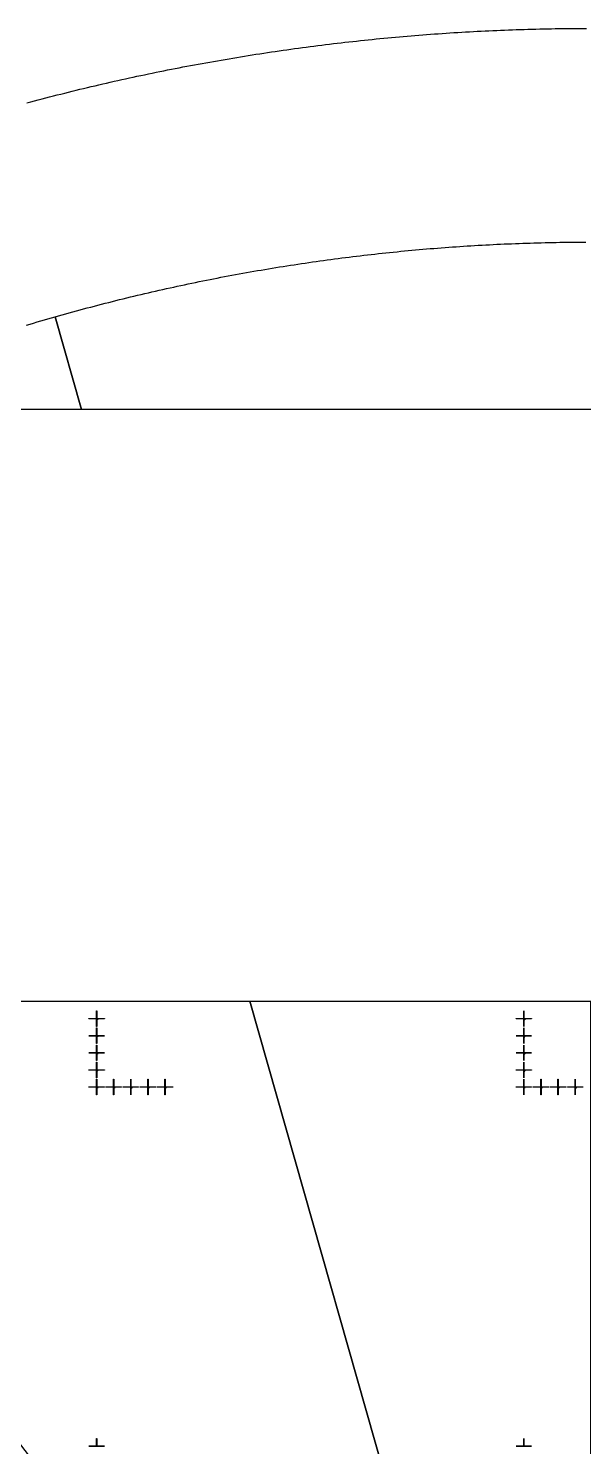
# Model space of a CAD drawing. Extents: x -25400 to 25400, y -24113 to 25400.
# Drawn here: x -6579 to -80, y 8810 to 25400 of the extents above; entities that cross this region are included whole.
import ezdxf

# ---------------------------------------------------------------- set-up
doc = ezdxf.new("R2010")
doc.units = 0
for name, color, linetype in [('L0D0', 2, 'CONTINUOUS'), ('L1D0', 3, 'CONTINUOUS'), ('L3D0', 4, 'CONTINUOUS')]:
    doc.layers.add(name, color=color, linetype=linetype)

msp = doc.modelspace()

# ---------------------------------------------------------------- linework, layer by layer
at = {"layer": 'L0D0'}
for points in [[(-6596.074, 24528.592), (-6551.929, 24540.42), (-6507.762, 24552.17), (-6463.575, 24563.839), (-6419.366, 24575.43), (-6375.137, 24586.94), (-6330.887, 24598.371), (-6286.617, 24609.723), (-6242.326, 24620.994), (-6198.016, 24632.186), (-6153.685, 24643.299), (-6109.334, 24654.331), (-6064.963, 24665.284), (-6020.573, 24676.157), (-5976.163, 24686.949), (-5931.734, 24697.662), (-5887.286, 24708.295), (-5842.819, 24718.849), (-5798.332, 24729.322), (-5753.827, 24739.714), (-5709.304, 24750.027), (-5664.761, 24760.26), (-5620.201, 24770.413), (-5575.622, 24780.485), (-5531.026, 24790.477), (-5486.411, 24800.389), (-5441.778, 24810.221), (-5397.128, 24819.972), (-5352.461, 24829.643), (-5307.776, 24839.233), (-5263.074, 24848.743), (-5218.355, 24858.173), (-5173.619, 24867.522), (-5128.866, 24876.791), (-5084.097, 24885.979), (-5039.311, 24895.087), (-4994.509, 24904.114), (-4949.691, 24913.06), (-4904.857, 24921.926), (-4860.007, 24930.711), (-4815.141, 24939.415), (-4770.259, 24948.039), (-4725.362, 24956.581), (-4680.45, 24965.043), (-4635.523, 24973.424), (-4590.58, 24981.725), (-4545.623, 24989.944), (-4500.651, 24998.083), (-4455.665, 25006.14), (-4410.664, 25014.117), (-4365.648, 25022.013), (-4320.619, 25029.827), (-4275.576, 25037.561), (-4230.519, 25045.213), (-4185.448, 25052.785), (-4140.363, 25060.275), (-4095.265, 25067.684), (-4050.154, 25075.012), (-4005.03, 25082.259), (-3959.893, 25089.425), (-3914.743, 25096.509), (-3869.58, 25103.513), (-3824.405, 25110.435), (-3779.217, 25117.275), (-3734.018, 25124.035), (-3688.806, 25130.713), (-3643.582, 25137.309), (-3598.346, 25143.824), (-3553.099, 25150.258), (-3507.84, 25156.611), (-3462.57, 25162.882), (-3417.289, 25169.071), (-3371.996, 25175.179), (-3326.693, 25181.206), (-3281.379, 25187.151), (-3236.054, 25193.014), (-3190.719, 25198.796), (-3145.373, 25204.496), (-3100.017, 25210.115), (-3054.652, 25215.652), (-3009.276, 25221.107), (-2963.891, 25226.481), (-2918.496, 25231.773), (-2873.091, 25236.984), (-2827.677, 25242.112), (-2782.255, 25247.159), (-2736.823, 25252.125), (-2691.382, 25257.008), (-2645.932, 25261.81), (-2600.474, 25266.53), (-2555.008, 25271.168), (-2509.533, 25275.724), (-2464.05, 25280.199), (-2418.559, 25284.592), (-2373.061, 25288.902), (-2327.554, 25293.131), (-2282.041, 25297.278), (-2236.519, 25301.343), (-2190.991, 25305.327), (-2145.455, 25309.228), (-2099.913, 25313.047), (-2054.363, 25316.785), (-2008.807, 25320.44), (-1963.245, 25324.014), (-1917.676, 25327.505), (-1872.101, 25330.915), (-1826.52, 25334.242), (-1780.933, 25337.488), (-1735.34, 25340.651), (-1689.741, 25343.732), (-1644.137, 25346.732), (-1598.528, 25349.649), (-1552.914, 25352.484), (-1507.294, 25355.237), (-1461.67, 25357.908), (-1416.041, 25360.497), (-1370.407, 25363.004), (-1324.769, 25365.429), (-1279.127, 25367.772), (-1233.48, 25370.032), (-1187.83, 25372.21), (-1142.176, 25374.307), (-1096.518, 25376.321), (-1050.856, 25378.253), (-1005.191, 25380.102), (-959.523, 25381.87), (-913.851, 25383.555), (-868.177, 25385.158), (-822.5, 25386.679), (-776.82, 25388.118), (-731.138, 25389.475), (-685.453, 25390.749), (-639.766, 25391.942), (-594.077, 25393.052), (-548.387, 25394.079), (-502.694, 25395.025), (-457, 25395.888), (-411.304, 25396.67), (-365.607, 25397.369), (-319.909, 25397.985), (-274.209, 25398.52), (-228.509, 25398.972), (-182.808, 25399.342), (-137.107, 25399.63), (-91.405, 25399.836), (-45.702, 25399.959)], [(1940.654, 20943), (-5958.797, 20943), (-6266.882, 22025.807), (-6225.124, 22037.646), (-6183.343, 22049.405), (-6141.54, 22061.085), (-6099.715, 22072.686), (-6057.868, 22084.208), (-6015.999, 22095.65), (-5974.109, 22107.013), (-5932.197, 22118.297), (-5890.263, 22129.501), (-5848.309, 22140.625), (-5806.334, 22151.67), (-5764.337, 22162.636), (-5722.32, 22173.521), (-5680.283, 22184.327), (-5638.225, 22195.054), (-5596.147, 22205.701), (-5554.049, 22216.268), (-5511.93, 22226.755), (-5469.792, 22237.162), (-5427.635, 22247.489), (-5385.458, 22257.737), (-5343.261, 22267.904), (-5301.045, 22277.992), (-5258.811, 22287.999), (-5216.557, 22297.927), (-5174.284, 22307.774), (-5131.993, 22317.541), (-5089.684, 22327.228), (-5047.356, 22336.835), (-5005.011, 22346.361), (-4962.647, 22355.808), (-4920.265, 22365.174), (-4877.866, 22374.459), (-4835.449, 22383.664), (-4793.015, 22392.789), (-4750.563, 22401.834), (-4708.095, 22410.797), (-4665.609, 22419.681), (-4623.107, 22428.484), (-4580.588, 22437.206), (-4538.053, 22445.848), (-4495.502, 22454.409), (-4452.934, 22462.889), (-4410.35, 22471.289), (-4367.751, 22479.608), (-4325.135, 22487.846), (-4282.505, 22496.003), (-4239.859, 22504.08), (-4197.197, 22512.075), (-4154.521, 22519.99), (-4111.829, 22527.824), (-4069.123, 22535.577), (-4026.402, 22543.249), (-3983.667, 22550.84), (-3940.918, 22558.35), (-3898.154, 22565.779), (-3855.376, 22573.127), (-3812.585, 22580.394), (-3769.779, 22587.58), (-3726.961, 22594.684), (-3684.128, 22601.708), (-3641.283, 22608.65), (-3598.425, 22615.511), (-3555.553, 22622.291), (-3512.669, 22628.989), (-3469.772, 22635.607), (-3426.863, 22642.142), (-3383.941, 22648.597), (-3341.007, 22654.97), (-3298.062, 22661.262), (-3255.104, 22667.472), (-3212.135, 22673.601), (-3169.154, 22679.649), (-3126.162, 22685.615), (-3083.158, 22691.499), (-3040.144, 22697.302), (-2997.118, 22703.024), (-2954.082, 22708.664), (-2911.035, 22714.222), (-2867.978, 22719.699), (-2824.91, 22725.094), (-2781.833, 22730.407), (-2738.745, 22735.639), (-2695.647, 22740.789), (-2652.54, 22745.857), (-2609.423, 22750.844), (-2566.297, 22755.749), (-2523.162, 22760.572), (-2480.017, 22765.314), (-2436.864, 22769.974), (-2393.702, 22774.551), (-2350.531, 22779.047), (-2307.352, 22783.462), (-2264.165, 22787.794), (-2220.969, 22792.045), (-2177.765, 22796.213), (-2134.554, 22800.3), (-2091.335, 22804.305), (-2048.108, 22808.228), (-2004.874, 22812.069), (-1961.633, 22815.828), (-1918.385, 22819.505), (-1875.13, 22823.1), (-1831.868, 22826.613), (-1788.6, 22830.044), (-1745.325, 22833.393), (-1702.044, 22836.66), (-1658.757, 22839.845), (-1615.464, 22842.948), (-1572.165, 22845.969), (-1528.86, 22848.908), (-1485.55, 22851.764), (-1442.235, 22854.539), (-1398.914, 22857.232), (-1355.588, 22859.842), (-1312.258, 22862.37), (-1268.923, 22864.817), (-1225.583, 22867.181), (-1182.239, 22869.462), (-1138.89, 22871.662), (-1095.538, 22873.78), (-1052.181, 22875.815), (-1008.821, 22877.768), (-965.457, 22879.639), (-922.09, 22881.428), (-878.719, 22883.135), (-835.346, 22884.759), (-791.969, 22886.301), (-748.589, 22887.761), (-705.207, 22889.139), (-661.822, 22890.435), (-618.435, 22891.648), (-575.045, 22892.779), (-531.654, 22893.828), (-488.26, 22894.794), (-444.865, 22895.679), (-401.468, 22896.481), (-358.07, 22897.2), (-314.671, 22897.838), (-271.27, 22898.393), (-227.868, 22898.866), (-184.466, 22899.257), (-141.063, 22899.566), (-97.659, 22899.792), (-54.255, 22899.936)], [(-6600.127, 21928.254), (-6558.553, 21940.724), (-6516.956, 21953.116), (-6475.334, 21965.428), (-6433.69, 21977.662), (-6392.022, 21989.817), (-6350.332, 22001.893), (-6308.618, 22013.89), (-6266.882, 22025.807), (-5958.797, 20943), (-9262.844, 20943)], [(0, 20943), (-8299.673, 20943)]]:
    msp.add_lwpolyline(points, dxfattribs=at)
for points in [[(0, 0), (-10586.544, 14018.85), (-3988.706, 14018.85)], [(-7983.296, -24112.788), (-7996.667, -24108.366), (-8040.032, -24093.939), (-8083.372, -24079.433), (-8126.685, -24064.85), (-8169.972, -24050.188), (-8213.232, -24035.449), (-8256.466, -24020.632), (-8299.673, -24005.737), (-8299.673, 14018.85), (0, 14018.85), (0, 0), (-4251.735, -24112.788)], [(0, 0), (-3988.706, 14018.85), (1299.037, 14018.85)]]:
    msp.add_lwpolyline(points, close=True, dxfattribs=at)
at = {"layer": 'L1D0'}
for points in [[(-5870.5, 13814.6), (-5870.5, 13817.1), (-5787.5, 13817.1), (-5787.5, 13814.6)], [(-5779.7, 13810.85), (-5779.7, 13815.65), (-5784.5, 13815.65), (-5784.5, 13816.05), (-5779.7, 13816.05), (-5779.7, 13820.85), (-5779.3, 13820.85), (-5779.3, 13816.05), (-5774.5, 13816.05), (-5774.5, 13815.65), (-5779.3, 13815.65), (-5779.3, 13810.85)], [(-5780.75, 13823.85), (-5780.75, 13906.85), (-5778.25, 13906.85), (-5778.25, 13823.85)], [(-5780.75, 13724.85), (-5780.75, 13807.85), (-5778.25, 13807.85), (-5778.25, 13724.85)], [(-5773.5, 13805.294), (-5773.5, 13808.85), (-5769.056, 13808.85), (-5769.056, 13807.961), (-5772.611, 13807.961), (-5772.611, 13806.183), (-5769.944, 13806.183), (-5769.944, 13805.294)], [(-5773.5, 13802.628), (-5773.5, 13803.517), (-5769.944, 13803.517), (-5769.944, 13802.628)], [(-5771.5, 13814.6), (-5771.5, 13817.1), (-5688.5, 13817.1), (-5688.5, 13814.6)], [(-5769.944, 13803.517), (-5769.944, 13805.294), (-5769.056, 13805.294), (-5769.056, 13803.517)], [(-870.5, 13814.6), (-870.5, 13817.1), (-787.5, 13817.1), (-787.5, 13814.6)], [(-779.7, 13810.85), (-779.7, 13815.65), (-784.5, 13815.65), (-784.5, 13816.05), (-779.7, 13816.05), (-779.7, 13820.85), (-779.3, 13820.85), (-779.3, 13816.05), (-774.5, 13816.05), (-774.5, 13815.65), (-779.3, 13815.65), (-779.3, 13810.85)], [(-780.75, 13823.85), (-780.75, 13906.85), (-778.25, 13906.85), (-778.25, 13823.85)], [(-780.75, 13724.85), (-780.75, 13807.85), (-778.25, 13807.85), (-778.25, 13724.85)], [(-773.5, 13805.294), (-773.5, 13808.85), (-769.056, 13808.85), (-769.056, 13807.961), (-772.611, 13807.961), (-772.611, 13806.183), (-769.944, 13806.183), (-769.944, 13805.294)], [(-773.5, 13802.628), (-773.5, 13803.517), (-769.944, 13803.517), (-769.944, 13802.628)], [(-771.5, 13814.6), (-771.5, 13817.1), (-688.5, 13817.1), (-688.5, 13814.6)], [(-769.944, 13803.517), (-769.944, 13805.294), (-769.056, 13805.294), (-769.056, 13803.517)], [(-5870.5, 13614.6), (-5870.5, 13617.1), (-5787.5, 13617.1), (-5787.5, 13614.6)], [(-5779.7, 13610.85), (-5779.7, 13615.65), (-5784.5, 13615.65), (-5784.5, 13616.05), (-5779.7, 13616.05), (-5779.7, 13620.85), (-5779.3, 13620.85), (-5779.3, 13616.05), (-5774.5, 13616.05), (-5774.5, 13615.65), (-5779.3, 13615.65), (-5779.3, 13610.85)], [(-5780.75, 13623.85), (-5780.75, 13706.85), (-5778.25, 13706.85), (-5778.25, 13623.85)], [(-5780.75, 13524.85), (-5780.75, 13607.85), (-5778.25, 13607.85), (-5778.25, 13524.85)], [(-5770.833, 13602.628), (-5770.833, 13604.406), (-5773.5, 13604.406), (-5773.5, 13606.183), (-5772.611, 13606.183), (-5772.611, 13605.294), (-5770.833, 13605.294), (-5770.833, 13607.961), (-5771.722, 13607.961), (-5771.722, 13608.85), (-5769.944, 13608.85), (-5769.944, 13605.294), (-5769.056, 13605.294), (-5769.056, 13604.406), (-5769.944, 13604.406), (-5769.944, 13602.628)], [(-5772.611, 13606.183), (-5772.611, 13607.961), (-5771.722, 13607.961), (-5771.722, 13606.183)], [(-5771.5, 13614.6), (-5771.5, 13617.1), (-5688.5, 13617.1), (-5688.5, 13614.6)], [(-870.5, 13614.6), (-870.5, 13617.1), (-787.5, 13617.1), (-787.5, 13614.6)], [(-779.7, 13610.85), (-779.7, 13615.65), (-784.5, 13615.65), (-784.5, 13616.05), (-779.7, 13616.05), (-779.7, 13620.85), (-779.3, 13620.85), (-779.3, 13616.05), (-774.5, 13616.05), (-774.5, 13615.65), (-779.3, 13615.65), (-779.3, 13610.85)], [(-780.75, 13623.85), (-780.75, 13706.85), (-778.25, 13706.85), (-778.25, 13623.85)], [(-780.75, 13524.85), (-780.75, 13607.85), (-778.25, 13607.85), (-778.25, 13524.85)], [(-770.833, 13602.628), (-770.833, 13604.406), (-773.5, 13604.406), (-773.5, 13606.183), (-772.611, 13606.183), (-772.611, 13605.294), (-770.833, 13605.294), (-770.833, 13607.961), (-771.722, 13607.961), (-771.722, 13608.85), (-769.944, 13608.85), (-769.944, 13605.294), (-769.056, 13605.294), (-769.056, 13604.406), (-769.944, 13604.406), (-769.944, 13602.628)], [(-772.611, 13606.183), (-772.611, 13607.961), (-771.722, 13607.961), (-771.722, 13606.183)], [(-771.5, 13614.6), (-771.5, 13617.1), (-688.5, 13617.1), (-688.5, 13614.6)], [(-5780.75, 13423.85), (-5780.75, 13506.85), (-5778.25, 13506.85), (-5778.25, 13423.85)], [(-780.75, 13423.85), (-780.75, 13506.85), (-778.25, 13506.85), (-778.25, 13423.85)], [(-5870.5, 13414.6), (-5870.5, 13417.1), (-5787.5, 13417.1), (-5787.5, 13414.6)], [(-5779.7, 13410.85), (-5779.7, 13415.65), (-5784.5, 13415.65), (-5784.5, 13416.05), (-5779.7, 13416.05), (-5779.7, 13420.85), (-5779.3, 13420.85), (-5779.3, 13416.05), (-5774.5, 13416.05), (-5774.5, 13415.65), (-5779.3, 13415.65), (-5779.3, 13410.85)], [(-5780.75, 13324.85), (-5780.75, 13407.85), (-5778.25, 13407.85), (-5778.25, 13324.85)], [(-5780.75, 13223.85), (-5780.75, 13306.85), (-5778.25, 13306.85), (-5778.25, 13223.85)], [(-5773.5, 13407.961), (-5773.5, 13408.85), (-5769.944, 13408.85), (-5769.944, 13407.961)], [(-5773.5, 13402.628), (-5773.5, 13403.517), (-5769.944, 13403.517), (-5769.944, 13402.628)], [(-5772.611, 13405.294), (-5772.611, 13406.183), (-5769.944, 13406.183), (-5769.944, 13405.294)], [(-5771.5, 13414.6), (-5771.5, 13417.1), (-5688.5, 13417.1), (-5688.5, 13414.6)], [(-5769.944, 13406.183), (-5769.944, 13407.961), (-5769.056, 13407.961), (-5769.056, 13406.183)], [(-5769.944, 13403.517), (-5769.944, 13405.294), (-5769.056, 13405.294), (-5769.056, 13403.517)], [(-870.5, 13414.6), (-870.5, 13417.1), (-787.5, 13417.1), (-787.5, 13414.6)], [(-779.7, 13410.85), (-779.7, 13415.65), (-784.5, 13415.65), (-784.5, 13416.05), (-779.7, 13416.05), (-779.7, 13420.85), (-779.3, 13420.85), (-779.3, 13416.05), (-774.5, 13416.05), (-774.5, 13415.65), (-779.3, 13415.65), (-779.3, 13410.85)], [(-780.75, 13324.85), (-780.75, 13407.85), (-778.25, 13407.85), (-778.25, 13324.85)], [(-780.75, 13223.85), (-780.75, 13306.85), (-778.25, 13306.85), (-778.25, 13223.85)], [(-773.5, 13407.961), (-773.5, 13408.85), (-769.944, 13408.85), (-769.944, 13407.961)], [(-773.5, 13402.628), (-773.5, 13403.517), (-769.944, 13403.517), (-769.944, 13402.628)], [(-772.611, 13405.294), (-772.611, 13406.183), (-769.944, 13406.183), (-769.944, 13405.294)], [(-771.5, 13414.6), (-771.5, 13417.1), (-688.5, 13417.1), (-688.5, 13414.6)], [(-769.944, 13406.183), (-769.944, 13407.961), (-769.056, 13407.961), (-769.056, 13406.183)], [(-769.944, 13403.517), (-769.944, 13405.294), (-769.056, 13405.294), (-769.056, 13403.517)], [(-5870.5, 13214.6), (-5870.5, 13217.1), (-5787.5, 13217.1), (-5787.5, 13214.6)], [(-5779.7, 13210.85), (-5779.7, 13215.65), (-5784.5, 13215.65), (-5784.5, 13216.05), (-5779.7, 13216.05), (-5779.7, 13220.85), (-5779.3, 13220.85), (-5779.3, 13216.05), (-5774.5, 13216.05), (-5774.5, 13215.65), (-5779.3, 13215.65), (-5779.3, 13210.85)], [(-5780.75, 13124.85), (-5780.75, 13207.85), (-5778.25, 13207.85), (-5778.25, 13124.85)], [(-5780.75, 13023.85), (-5780.75, 13106.85), (-5778.25, 13106.85), (-5778.25, 13023.85)], [(-5773.5, 13207.072), (-5773.5, 13207.961), (-5772.611, 13207.961), (-5772.611, 13207.072)], [(-5773.5, 13202.628), (-5773.5, 13204.406), (-5772.611, 13204.406), (-5772.611, 13203.517), (-5769.056, 13203.517), (-5769.056, 13202.628)], [(-5772.611, 13207.961), (-5772.611, 13208.85), (-5769.944, 13208.85), (-5769.944, 13207.961)], [(-5772.611, 13204.406), (-5772.611, 13205.294), (-5770.833, 13205.294), (-5770.833, 13204.406)], [(-5771.5, 13214.6), (-5771.5, 13217.1), (-5688.5, 13217.1), (-5688.5, 13214.6)], [(-5770.833, 13205.294), (-5770.833, 13206.183), (-5769.944, 13206.183), (-5769.944, 13205.294)], [(-5769.944, 13206.183), (-5769.944, 13207.961), (-5769.056, 13207.961), (-5769.056, 13206.183)], [(-5580.75, 13023.85), (-5580.75, 13106.85), (-5578.25, 13106.85), (-5578.25, 13023.85)], [(-5380.75, 13023.85), (-5380.75, 13106.85), (-5378.25, 13106.85), (-5378.25, 13023.85)], [(-5180.75, 13023.85), (-5180.75, 13106.85), (-5178.25, 13106.85), (-5178.25, 13023.85)], [(-4980.75, 13023.85), (-4980.75, 13106.85), (-4978.25, 13106.85), (-4978.25, 13023.85)], [(-870.5, 13214.6), (-870.5, 13217.1), (-787.5, 13217.1), (-787.5, 13214.6)], [(-779.7, 13210.85), (-779.7, 13215.65), (-784.5, 13215.65), (-784.5, 13216.05), (-779.7, 13216.05), (-779.7, 13220.85), (-779.3, 13220.85), (-779.3, 13216.05), (-774.5, 13216.05), (-774.5, 13215.65), (-779.3, 13215.65), (-779.3, 13210.85)], [(-780.75, 13124.85), (-780.75, 13207.85), (-778.25, 13207.85), (-778.25, 13124.85)], [(-780.75, 13023.85), (-780.75, 13106.85), (-778.25, 13106.85), (-778.25, 13023.85)], [(-773.5, 13207.072), (-773.5, 13207.961), (-772.611, 13207.961), (-772.611, 13207.072)], [(-773.5, 13202.628), (-773.5, 13204.406), (-772.611, 13204.406), (-772.611, 13203.517), (-769.056, 13203.517), (-769.056, 13202.628)], [(-772.611, 13207.961), (-772.611, 13208.85), (-769.944, 13208.85), (-769.944, 13207.961)], [(-772.611, 13204.406), (-772.611, 13205.294), (-770.833, 13205.294), (-770.833, 13204.406)], [(-771.5, 13214.6), (-771.5, 13217.1), (-688.5, 13217.1), (-688.5, 13214.6)], [(-770.833, 13205.294), (-770.833, 13206.183), (-769.944, 13206.183), (-769.944, 13205.294)], [(-769.944, 13206.183), (-769.944, 13207.961), (-769.056, 13207.961), (-769.056, 13206.183)], [(-580.75, 13023.85), (-580.75, 13106.85), (-578.25, 13106.85), (-578.25, 13023.85)], [(-380.75, 13023.85), (-380.75, 13106.85), (-378.25, 13106.85), (-378.25, 13023.85)], [(-180.75, 13023.85), (-180.75, 13106.85), (-178.25, 13106.85), (-178.25, 13023.85)], [(-5870.5, 13014.6), (-5870.5, 13017.1), (-5787.5, 13017.1), (-5787.5, 13014.6)], [(-5779.7, 13010.85), (-5779.7, 13015.65), (-5784.5, 13015.65), (-5784.5, 13016.05), (-5779.7, 13016.05), (-5779.7, 13020.85), (-5779.3, 13020.85), (-5779.3, 13016.05), (-5774.5, 13016.05), (-5774.5, 13015.65), (-5779.3, 13015.65), (-5779.3, 13010.85)], [(-5780.75, 12924.85), (-5780.75, 13007.85), (-5778.25, 13007.85), (-5778.25, 12924.85)], [(-5772.611, 13002.628), (-5772.611, 13003.517), (-5771.722, 13003.517), (-5771.722, 13007.072), (-5772.611, 13007.072), (-5772.611, 13007.961), (-5771.722, 13007.961), (-5771.722, 13008.85), (-5770.833, 13008.85), (-5770.833, 13003.517), (-5769.944, 13003.517), (-5769.944, 13002.628)], [(-5771.5, 13014.6), (-5771.5, 13017.1), (-5688.5, 13017.1), (-5688.5, 13014.6)], [(-5670.5, 13014.6), (-5670.5, 13017.1), (-5587.5, 13017.1), (-5587.5, 13014.6)], [(-5579.7, 13010.85), (-5579.7, 13015.65), (-5584.5, 13015.65), (-5584.5, 13016.05), (-5579.7, 13016.05), (-5579.7, 13020.85), (-5579.3, 13020.85), (-5579.3, 13016.05), (-5574.5, 13016.05), (-5574.5, 13015.65), (-5579.3, 13015.65), (-5579.3, 13010.85)], [(-5580.75, 12924.85), (-5580.75, 13007.85), (-5578.25, 13007.85), (-5578.25, 12924.85)], [(-5573.5, 13007.072), (-5573.5, 13007.961), (-5572.611, 13007.961), (-5572.611, 13007.072)], [(-5573.5, 13002.628), (-5573.5, 13004.406), (-5572.611, 13004.406), (-5572.611, 13003.517), (-5569.056, 13003.517), (-5569.056, 13002.628)], [(-5572.611, 13007.961), (-5572.611, 13008.85), (-5569.944, 13008.85), (-5569.944, 13007.961)], [(-5572.611, 13004.406), (-5572.611, 13005.294), (-5570.833, 13005.294), (-5570.833, 13004.406)], [(-5571.5, 13014.6), (-5571.5, 13017.1), (-5488.5, 13017.1), (-5488.5, 13014.6)], [(-5570.833, 13005.294), (-5570.833, 13006.183), (-5569.944, 13006.183), (-5569.944, 13005.294)], [(-5569.944, 13006.183), (-5569.944, 13007.961), (-5569.056, 13007.961), (-5569.056, 13006.183)], [(-5470.5, 13014.6), (-5470.5, 13017.1), (-5387.5, 13017.1), (-5387.5, 13014.6)], [(-5379.7, 13010.85), (-5379.7, 13015.65), (-5384.5, 13015.65), (-5384.5, 13016.05), (-5379.7, 13016.05), (-5379.7, 13020.85), (-5379.3, 13020.85), (-5379.3, 13016.05), (-5374.5, 13016.05), (-5374.5, 13015.65), (-5379.3, 13015.65), (-5379.3, 13010.85)], [(-5380.75, 12924.85), (-5380.75, 13007.85), (-5378.25, 13007.85), (-5378.25, 12924.85)], [(-5373.5, 13007.961), (-5373.5, 13008.85), (-5369.944, 13008.85), (-5369.944, 13007.961)], [(-5373.5, 13002.628), (-5373.5, 13003.517), (-5369.944, 13003.517), (-5369.944, 13002.628)], [(-5372.611, 13005.294), (-5372.611, 13006.183), (-5369.944, 13006.183), (-5369.944, 13005.294)], [(-5371.5, 13014.6), (-5371.5, 13017.1), (-5288.5, 13017.1), (-5288.5, 13014.6)], [(-5369.944, 13006.183), (-5369.944, 13007.961), (-5369.056, 13007.961), (-5369.056, 13006.183)], [(-5369.944, 13003.517), (-5369.944, 13005.294), (-5369.056, 13005.294), (-5369.056, 13003.517)], [(-5270.5, 13014.6), (-5270.5, 13017.1), (-5187.5, 13017.1), (-5187.5, 13014.6)], [(-5179.7, 13010.85), (-5179.7, 13015.65), (-5184.5, 13015.65), (-5184.5, 13016.05), (-5179.7, 13016.05), (-5179.7, 13020.85), (-5179.3, 13020.85), (-5179.3, 13016.05), (-5174.5, 13016.05), (-5174.5, 13015.65), (-5179.3, 13015.65), (-5179.3, 13010.85)], [(-5180.75, 12924.85), (-5180.75, 13007.85), (-5178.25, 13007.85), (-5178.25, 12924.85)], [(-5170.833, 13002.628), (-5170.833, 13004.406), (-5173.5, 13004.406), (-5173.5, 13006.183), (-5172.611, 13006.183), (-5172.611, 13005.294), (-5170.833, 13005.294), (-5170.833, 13007.961), (-5171.722, 13007.961), (-5171.722, 13008.85), (-5169.944, 13008.85), (-5169.944, 13005.294), (-5169.056, 13005.294), (-5169.056, 13004.406), (-5169.944, 13004.406), (-5169.944, 13002.628)], [(-5172.611, 13006.183), (-5172.611, 13007.961), (-5171.722, 13007.961), (-5171.722, 13006.183)], [(-5171.5, 13014.6), (-5171.5, 13017.1), (-5088.5, 13017.1), (-5088.5, 13014.6)], [(-5070.5, 13014.6), (-5070.5, 13017.1), (-4987.5, 13017.1), (-4987.5, 13014.6)], [(-4979.7, 13010.85), (-4979.7, 13015.65), (-4984.5, 13015.65), (-4984.5, 13016.05), (-4979.7, 13016.05), (-4979.7, 13020.85), (-4979.3, 13020.85), (-4979.3, 13016.05), (-4974.5, 13016.05), (-4974.5, 13015.65), (-4979.3, 13015.65), (-4979.3, 13010.85)], [(-4980.75, 12924.85), (-4980.75, 13007.85), (-4978.25, 13007.85), (-4978.25, 12924.85)], [(-4973.5, 13005.294), (-4973.5, 13008.85), (-4969.056, 13008.85), (-4969.056, 13007.961), (-4972.611, 13007.961), (-4972.611, 13006.183), (-4969.944, 13006.183), (-4969.944, 13005.294)], [(-4973.5, 13002.628), (-4973.5, 13003.517), (-4969.944, 13003.517), (-4969.944, 13002.628)], [(-4971.5, 13014.6), (-4971.5, 13017.1), (-4888.5, 13017.1), (-4888.5, 13014.6)], [(-4969.944, 13003.517), (-4969.944, 13005.294), (-4969.056, 13005.294), (-4969.056, 13003.517)], [(-870.5, 13014.6), (-870.5, 13017.1), (-787.5, 13017.1), (-787.5, 13014.6)], [(-779.7, 13010.85), (-779.7, 13015.65), (-784.5, 13015.65), (-784.5, 13016.05), (-779.7, 13016.05), (-779.7, 13020.85), (-779.3, 13020.85), (-779.3, 13016.05), (-774.5, 13016.05), (-774.5, 13015.65), (-779.3, 13015.65), (-779.3, 13010.85)], [(-780.75, 12924.85), (-780.75, 13007.85), (-778.25, 13007.85), (-778.25, 12924.85)], [(-772.611, 13002.628), (-772.611, 13003.517), (-771.722, 13003.517), (-771.722, 13007.072), (-772.611, 13007.072), (-772.611, 13007.961), (-771.722, 13007.961), (-771.722, 13008.85), (-770.833, 13008.85), (-770.833, 13003.517), (-769.944, 13003.517), (-769.944, 13002.628)], [(-771.5, 13014.6), (-771.5, 13017.1), (-688.5, 13017.1), (-688.5, 13014.6)], [(-670.5, 13014.6), (-670.5, 13017.1), (-587.5, 13017.1), (-587.5, 13014.6)], [(-579.7, 13010.85), (-579.7, 13015.65), (-584.5, 13015.65), (-584.5, 13016.05), (-579.7, 13016.05), (-579.7, 13020.85), (-579.3, 13020.85), (-579.3, 13016.05), (-574.5, 13016.05), (-574.5, 13015.65), (-579.3, 13015.65), (-579.3, 13010.85)], [(-580.75, 12924.85), (-580.75, 13007.85), (-578.25, 13007.85), (-578.25, 12924.85)], [(-573.5, 13007.072), (-573.5, 13007.961), (-572.611, 13007.961), (-572.611, 13007.072)], [(-573.5, 13002.628), (-573.5, 13004.406), (-572.611, 13004.406), (-572.611, 13003.517), (-569.056, 13003.517), (-569.056, 13002.628)], [(-572.611, 13007.961), (-572.611, 13008.85), (-569.944, 13008.85), (-569.944, 13007.961)], [(-572.611, 13004.406), (-572.611, 13005.294), (-570.833, 13005.294), (-570.833, 13004.406)], [(-571.5, 13014.6), (-571.5, 13017.1), (-488.5, 13017.1), (-488.5, 13014.6)], [(-570.833, 13005.294), (-570.833, 13006.183), (-569.944, 13006.183), (-569.944, 13005.294)], [(-569.944, 13006.183), (-569.944, 13007.961), (-569.056, 13007.961), (-569.056, 13006.183)], [(-470.5, 13014.6), (-470.5, 13017.1), (-387.5, 13017.1), (-387.5, 13014.6)], [(-379.7, 13010.85), (-379.7, 13015.65), (-384.5, 13015.65), (-384.5, 13016.05), (-379.7, 13016.05), (-379.7, 13020.85), (-379.3, 13020.85), (-379.3, 13016.05), (-374.5, 13016.05), (-374.5, 13015.65), (-379.3, 13015.65), (-379.3, 13010.85)], [(-380.75, 12924.85), (-380.75, 13007.85), (-378.25, 13007.85), (-378.25, 12924.85)], [(-373.5, 13007.961), (-373.5, 13008.85), (-369.944, 13008.85), (-369.944, 13007.961)], [(-373.5, 13002.628), (-373.5, 13003.517), (-369.944, 13003.517), (-369.944, 13002.628)], [(-372.611, 13005.294), (-372.611, 13006.183), (-369.944, 13006.183), (-369.944, 13005.294)], [(-371.5, 13014.6), (-371.5, 13017.1), (-288.5, 13017.1), (-288.5, 13014.6)], [(-369.944, 13006.183), (-369.944, 13007.961), (-369.056, 13007.961), (-369.056, 13006.183)], [(-369.944, 13003.517), (-369.944, 13005.294), (-369.056, 13005.294), (-369.056, 13003.517)], [(-270.5, 13014.6), (-270.5, 13017.1), (-187.5, 13017.1), (-187.5, 13014.6)], [(-179.7, 13010.85), (-179.7, 13015.65), (-184.5, 13015.65), (-184.5, 13016.05), (-179.7, 13016.05), (-179.7, 13020.85), (-179.3, 13020.85), (-179.3, 13016.05), (-174.5, 13016.05), (-174.5, 13015.65), (-179.3, 13015.65), (-179.3, 13010.85)], [(-180.75, 12924.85), (-180.75, 13007.85), (-178.25, 13007.85), (-178.25, 12924.85)], [(-170.833, 13002.628), (-170.833, 13004.406), (-173.5, 13004.406), (-173.5, 13006.183), (-172.611, 13006.183), (-172.611, 13005.294), (-170.833, 13005.294), (-170.833, 13007.961), (-171.722, 13007.961), (-171.722, 13008.85), (-169.944, 13008.85), (-169.944, 13005.294), (-169.056, 13005.294), (-169.056, 13004.406), (-169.944, 13004.406), (-169.944, 13002.628)], [(-172.611, 13006.183), (-172.611, 13007.961), (-171.722, 13007.961), (-171.722, 13006.183)], [(-171.5, 13014.6), (-171.5, 13017.1), (-88.5, 13017.1), (-88.5, 13014.6)], [(-5870.5, 8814.6), (-5870.5, 8817.1), (-5787.5, 8817.1), (-5787.5, 8814.6)], [(-5779.7, 8810.85), (-5779.7, 8815.65), (-5784.5, 8815.65), (-5784.5, 8816.05), (-5779.7, 8816.05), (-5779.7, 8820.85), (-5779.3, 8820.85), (-5779.3, 8816.05), (-5774.5, 8816.05), (-5774.5, 8815.65), (-5779.3, 8815.65), (-5779.3, 8810.85)], [(-5780.75, 8823.85), (-5780.75, 8906.85), (-5778.25, 8906.85), (-5778.25, 8823.85)], [(-5771.5, 8814.6), (-5771.5, 8817.1), (-5688.5, 8817.1), (-5688.5, 8814.6)], [(-870.5, 8814.6), (-870.5, 8817.1), (-787.5, 8817.1), (-787.5, 8814.6)], [(-779.7, 8810.85), (-779.7, 8815.65), (-784.5, 8815.65), (-784.5, 8816.05), (-779.7, 8816.05), (-779.7, 8820.85), (-779.3, 8820.85), (-779.3, 8816.05), (-774.5, 8816.05), (-774.5, 8815.65), (-779.3, 8815.65), (-779.3, 8810.85)], [(-780.75, 8823.85), (-780.75, 8906.85), (-778.25, 8906.85), (-778.25, 8823.85)], [(-771.5, 8814.6), (-771.5, 8817.1), (-688.5, 8817.1), (-688.5, 8814.6)]]:
    msp.add_lwpolyline(points, close=True, dxfattribs=at)
at = {"layer": 'L3D0'}
for points in [[(-20788.5, 7015.85), (14226.5, 7015.85), (14226.5, 14015.85), (7226.5, 14015.85), (7226.5, 7015.85), (7223.5, 7015.85), (7223.5, 14015.85), (223.5, 14015.85), (223.5, 7015.85), (220.5, 7015.85), (220.5, 14015.85), (-6779.5, 14015.85)], [(-13785.5, 14018.85), (14229.5, 14018.85), (14229.5, 7015.85), (21232.5, 7015.85), (21232.5, -13996.15), (14229.5, -13996.15), (14229.5, -20999.15), (-13785.5, -20999.15)]]:
    msp.add_lwpolyline(points, dxfattribs=at)

doc.saveas('drawing.dxf')
